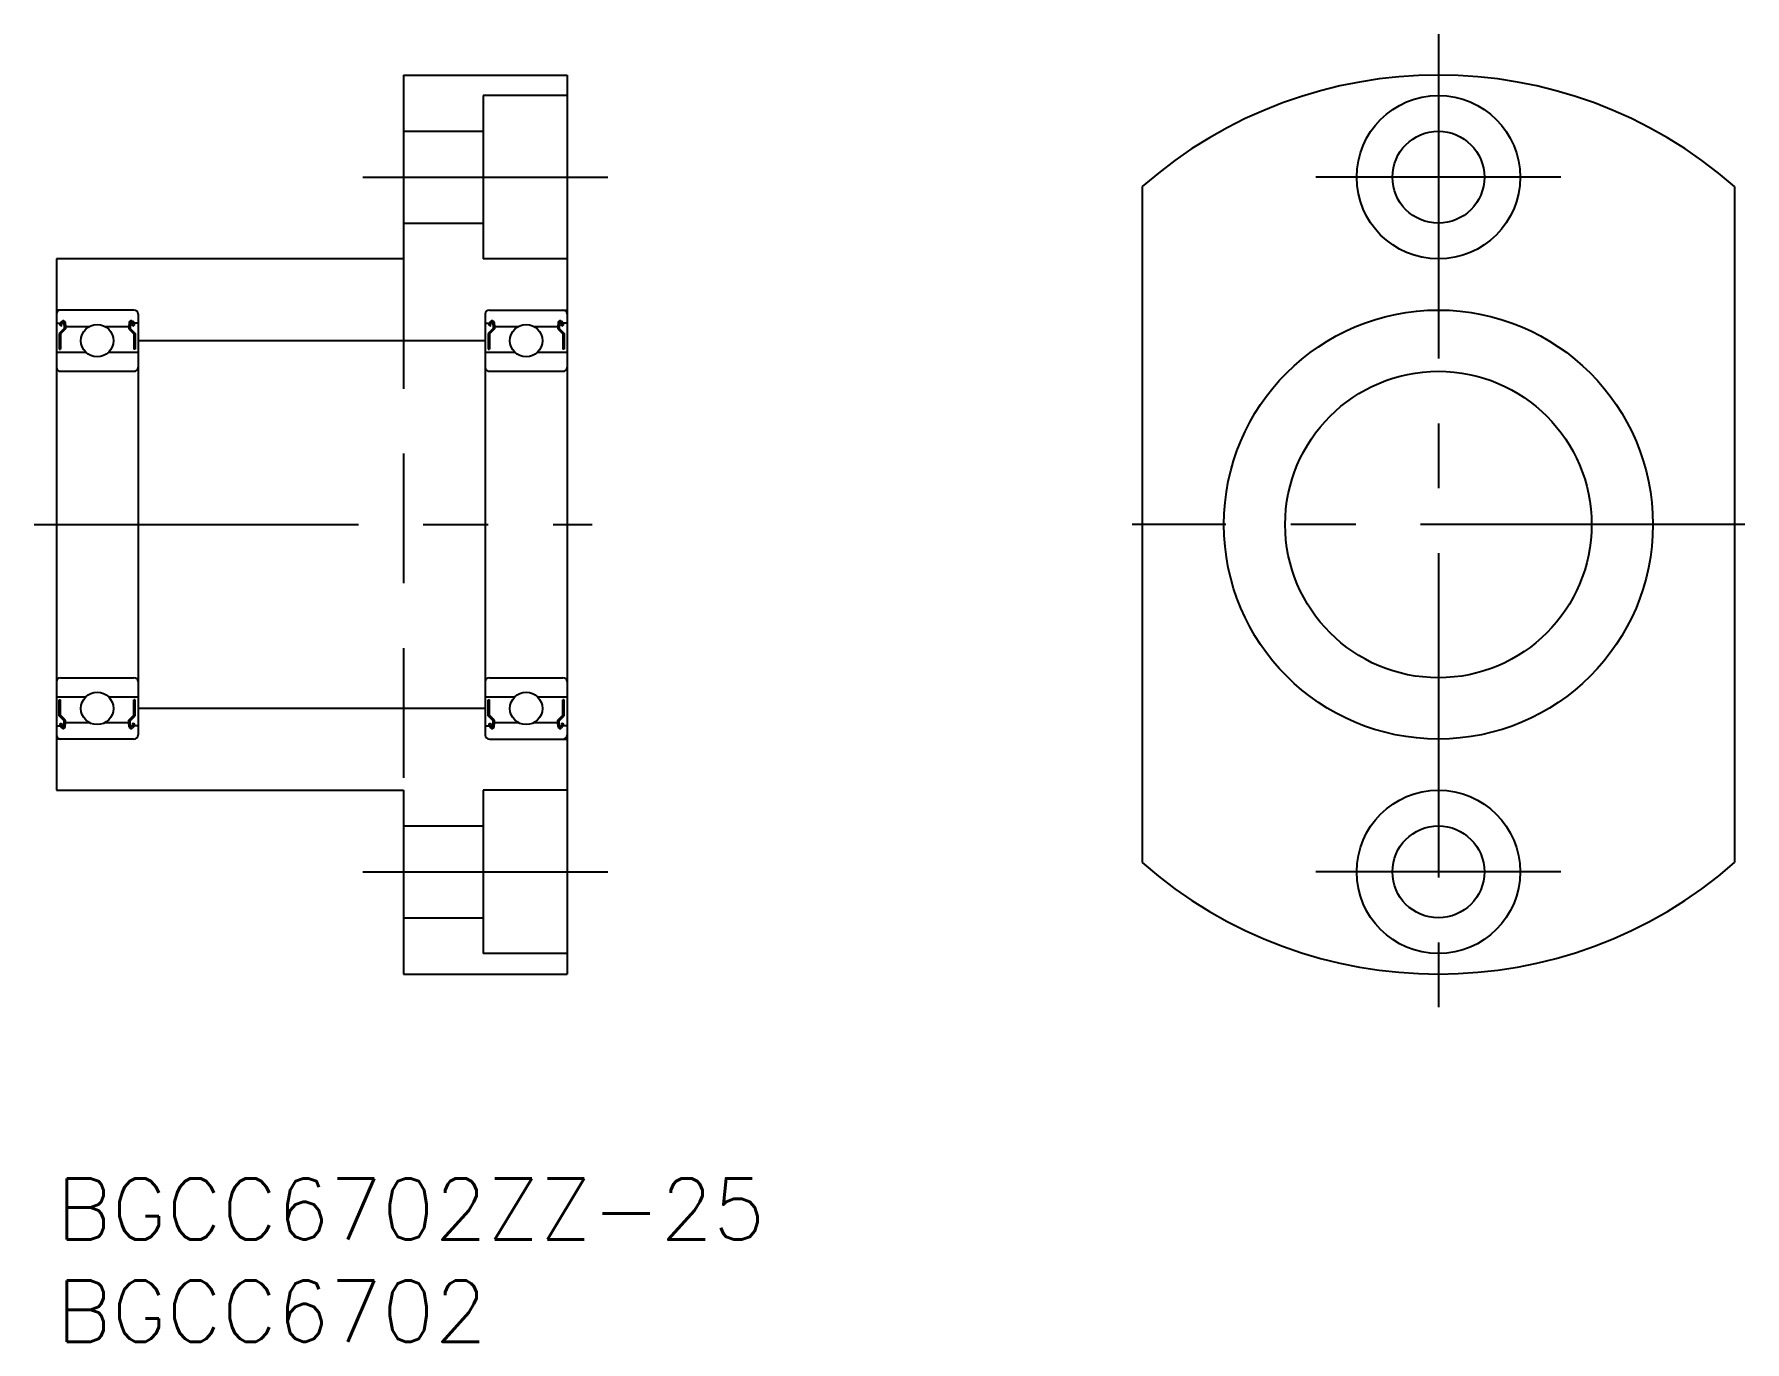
# Model space of a CAD drawing. Extents: x -1.1 to 82.7, y -8 to 56.
import ezdxf

# ---------------------------------------------------------------- set-up
doc = ezdxf.new("R2010")
doc.units = 0
doc.header["$LTSCALE"] = 0.5
doc.linetypes.add('CENTER', pattern=[50.8, 31.75, -6.35, 6.35, -6.35])
doc.linetypes.add('DASHED', pattern=[19.05, 12.7, -6.35])
for name, color, linetype in [('MSM_CENTER', 1, 'CENTER'), ('MSM_CONTINUOUS', 7, 'CONTINUOUS'), ('MSM_DASHED', 4, 'DASHED'), ('MSM_PART_NUMBER', 7, 'CONTINUOUS')]:
    doc.layers.add(name, color=color, linetype=linetype)
doc.styles.get("Standard").update_dxf_attribs({"font": 'txt.shx', "height": 3, "bigfont": 'bigfont.shx'})

msp = doc.modelspace()

# ---------------------------------------------------------------- linework, layer by layer
at = {"layer": 'MSM_CENTER'}
for p, q in [((67.66, 56), (67.66, 8)), ((15, 49), (27, 49)), ((73.66, 49), (61.66, 49)), ((-1.085, 32), (26.238, 32)), ((82.66, 32), (52.66, 32)), ((15, 15), (27, 15)), ((73.66, 15), (61.66, 15))]:
    msp.add_line(p, q, dxfattribs=at)
at = {"layer": 'MSM_CONTINUOUS'}
for p, q in [((17, 54), (25, 54)), ((17, 54), (17, 45)), ((25, 54), (25, 10)), ((20.9, 53), (20.9, 45)), ((25, 53), (20.9, 53)), ((17, 51.25), (20.9, 51.25)), ((53.16, 48.545), (53.16, 15.455)), ((82.16, 48.545), (82.16, 15.455)), ((17, 46.75), (20.9, 46.75)), ((17, 45), (0, 45)), ((0, 45), (0, 19)), ((25, 45), (20.9, 45)), ((3.8, 42.5), (0, 42.5)), ((0.182, 41.85), (0.264, 41.947)), ((0.232, 41.808), (0.314, 41.905)), ((0.371, 41.886), (0.385, 41.6)), ((0.436, 41.893), (0.453, 41.69)), ((3.564, 41.893), (3.547, 41.69)), ((3.629, 41.886), (3.615, 41.6)), ((3.768, 41.808), (3.686, 41.905)), ((3.818, 41.85), (3.736, 41.947)), ((4, 42.3), (4, 21.7)), ((21, 42.3), (21, 21.7)), ((21.182, 41.85), (21.264, 41.947)), ((21.2, 42.5), (25, 42.5)), ((21.232, 41.808), (21.314, 41.905)), ((21.371, 41.886), (21.385, 41.6)), ((21.436, 41.893), (21.453, 41.69)), ((24.564, 41.893), (24.547, 41.69)), ((24.629, 41.886), (24.615, 41.6)), ((24.768, 41.808), (24.686, 41.905)), ((24.818, 41.85), (24.736, 41.947)), ((0, 41.85), (0.182, 41.85)), ((0.033, 41.85), (0.182, 41.85)), ((0.385, 41.6), (0.141, 41.356)), ((0.141, 41.356), (0.141, 40.58)), ((0.24, 41.716), (0.19, 41.758)), ((0.45, 41.573), (0.206, 41.329)), ((0.206, 41.329), (0.206, 40.58)), ((0.282, 41.766), (0.232, 41.808)), ((0.24, 41.716), (0.282, 41.766)), ((0.45, 41.726), (0.45, 41.573)), ((0.453, 41.69), (1.607, 41.69)), ((2.393, 41.69), (3.547, 41.69)), ((3.55, 41.726), (3.55, 41.573)), ((3.55, 41.573), (3.794, 41.329)), ((3.615, 41.6), (3.859, 41.356)), ((3.718, 41.766), (3.768, 41.808)), ((3.76, 41.716), (3.718, 41.766)), ((3.76, 41.716), (3.81, 41.758)), ((3.794, 41.329), (3.794, 40.58)), ((3.967, 41.85), (3.818, 41.85)), ((4, 41.85), (3.818, 41.85)), ((3.859, 41.356), (3.859, 40.58)), ((21, 41.85), (21.182, 41.85)), ((21.033, 41.85), (21.182, 41.85)), ((21.385, 41.6), (21.141, 41.356)), ((21.141, 41.356), (21.141, 40.58)), ((21.24, 41.716), (21.19, 41.758)), ((21.45, 41.573), (21.206, 41.329)), ((21.206, 41.329), (21.206, 40.58)), ((21.282, 41.766), (21.232, 41.808)), ((21.24, 41.716), (21.282, 41.766)), ((21.45, 41.726), (21.45, 41.573)), ((21.453, 41.69), (22.607, 41.69)), ((23.393, 41.69), (24.547, 41.69)), ((24.55, 41.726), (24.55, 41.573)), ((24.55, 41.573), (24.794, 41.329)), ((24.615, 41.6), (24.859, 41.356)), ((24.718, 41.766), (24.768, 41.808)), ((24.76, 41.716), (24.718, 41.766)), ((24.76, 41.716), (24.81, 41.758)), ((24.794, 41.329), (24.794, 40.58)), ((24.967, 41.85), (24.818, 41.85)), ((25, 41.85), (24.818, 41.85)), ((24.859, 41.356), (24.859, 40.58)), ((0, 40.43), (1.447, 40.43)), ((0.141, 40.58), (0.206, 40.58)), ((2.553, 40.43), (4, 40.43)), ((3.859, 40.58), (3.794, 40.58)), ((21, 41), (4, 41)), ((21, 40.43), (22.447, 40.43)), ((21.141, 40.58), (21.206, 40.58)), ((23.553, 40.43), (25, 40.43)), ((24.859, 40.58), (24.794, 40.58)), ((0.2, 39.5), (3.8, 39.5)), ((21.2, 39.5), (24.8, 39.5)), ((0.2, 24.5), (3.8, 24.5)), ((21.2, 24.5), (24.8, 24.5)), ((0, 23.57), (1.447, 23.57)), ((2.553, 23.57), (4, 23.57)), ((21, 23.57), (22.447, 23.57)), ((23.553, 23.57), (25, 23.57)), ((0.141, 23.42), (0.206, 23.42)), ((0.141, 22.644), (0.141, 23.42)), ((0.385, 22.4), (0.141, 22.644)), ((0.206, 22.671), (0.206, 23.42)), ((0.45, 22.427), (0.206, 22.671)), ((3.55, 22.427), (3.794, 22.671)), ((3.615, 22.4), (3.859, 22.644)), ((3.794, 22.671), (3.794, 23.42)), ((3.859, 23.42), (3.794, 23.42)), ((3.859, 22.644), (3.859, 23.42)), ((21, 23), (4, 23)), ((21.141, 23.42), (21.206, 23.42)), ((21.141, 22.644), (21.141, 23.42)), ((21.385, 22.4), (21.141, 22.644)), ((21.206, 22.671), (21.206, 23.42)), ((21.45, 22.427), (21.206, 22.671)), ((24.55, 22.427), (24.794, 22.671)), ((24.615, 22.4), (24.859, 22.644)), ((24.794, 22.671), (24.794, 23.42)), ((24.859, 23.42), (24.794, 23.42)), ((24.859, 22.644), (24.859, 23.42)), ((0, 22.15), (0.182, 22.15)), ((0.033, 22.15), (0.182, 22.15)), ((0.182, 22.15), (0.264, 22.053)), ((0.24, 22.284), (0.19, 22.242)), ((0.282, 22.234), (0.232, 22.192)), ((0.232, 22.192), (0.314, 22.095)), ((0.24, 22.284), (0.282, 22.234)), ((0.371, 22.114), (0.385, 22.4)), ((0.436, 22.107), (0.453, 22.31)), ((0.45, 22.274), (0.45, 22.427)), ((0.453, 22.31), (1.607, 22.31)), ((2.393, 22.31), (3.547, 22.31)), ((3.564, 22.107), (3.547, 22.31)), ((3.55, 22.274), (3.55, 22.427)), ((3.629, 22.114), (3.615, 22.4)), ((3.768, 22.192), (3.686, 22.095)), ((3.76, 22.284), (3.718, 22.234)), ((3.718, 22.234), (3.768, 22.192)), ((3.818, 22.15), (3.736, 22.053)), ((3.76, 22.284), (3.81, 22.242)), ((4, 22.15), (3.818, 22.15)), ((3.967, 22.15), (3.818, 22.15)), ((21, 22.15), (21.182, 22.15)), ((21.033, 22.15), (21.182, 22.15)), ((21.182, 22.15), (21.264, 22.053)), ((21.24, 22.284), (21.19, 22.242)), ((21.282, 22.234), (21.232, 22.192)), ((21.232, 22.192), (21.314, 22.095)), ((21.24, 22.284), (21.282, 22.234)), ((21.371, 22.114), (21.385, 22.4)), ((21.436, 22.107), (21.453, 22.31)), ((21.45, 22.274), (21.45, 22.427)), ((21.453, 22.31), (22.607, 22.31)), ((23.393, 22.31), (24.547, 22.31)), ((24.564, 22.107), (24.547, 22.31)), ((24.55, 22.274), (24.55, 22.427)), ((24.629, 22.114), (24.615, 22.4)), ((24.768, 22.192), (24.686, 22.095)), ((24.76, 22.284), (24.718, 22.234)), ((24.718, 22.234), (24.768, 22.192)), ((24.818, 22.15), (24.736, 22.053)), ((24.76, 22.284), (24.81, 22.242)), ((25, 22.15), (24.818, 22.15)), ((24.967, 22.15), (24.818, 22.15)), ((3.8, 21.5), (0, 21.5)), ((21.2, 21.5), (25, 21.5)), ((0, 19), (17, 19)), ((17, 19), (17, 10)), ((20.9, 19), (20.9, 11)), ((25, 19), (20.9, 19)), ((17, 17.25), (20.9, 17.25)), ((17, 12.75), (20.9, 12.75)), ((25, 11), (20.9, 11)), ((17, 10), (25, 10))]:
    msp.add_line(p, q, dxfattribs=at)
for centre, radius in [((67.66, 49), 4), ((67.66, 49), 2.25), ((67.66, 32), 10.5), ((2, 41), 0.794), ((23, 41), 0.794), ((67.66, 32), 7.5), ((2, 23), 0.794), ((23, 23), 0.794), ((67.66, 15), 4), ((67.66, 15), 2.25)]:
    msp.add_circle(centre, radius, dxfattribs=at)
for centre, radius, start, end in [((67.66, 32), 22, 48.76942, 131.23058), ((0.2, 42.3), 0.2, 90, 180), ((0.338, 41.884), 0.0977, 4.99676, 140.00022), ((0.339, 41.884), 0.0326, 2.81982, 140.00331), ((3.662, 41.884), 0.0977, 39.99978, 175.00324), ((3.661, 41.884), 0.0326, 39.99669, 177.18018), ((3.8, 42.3), 0.2, 0, 90), ((21.2, 42.3), 0.2, 90, 180), ((21.338, 41.884), 0.0977, 4.99676, 140.00022), ((21.339, 41.884), 0.0326, 2.81982, 140.00331), ((24.662, 41.884), 0.0977, 39.99978, 175.00324), ((24.661, 41.884), 0.0326, 39.99669, 177.18018), ((24.8, 42.3), 0.2, 0, 90), ((0.232, 41.808), 0.0651, 140.00022, 230.08482), ((3.768, 41.808), 0.0651, 309.91518, 39.99978), ((21.232, 41.808), 0.0651, 140.00022, 230.08482), ((24.768, 41.808), 0.0651, 309.91518, 39.99978), ((0.2, 39.7), 0.2, 180, 270), ((3.8, 39.7), 0.2, 270, 0), ((21.2, 39.7), 0.2, 180, 270), ((24.8, 39.7), 0.2, 270, 0), ((0.2, 24.3), 0.2, 90, 180), ((3.8, 24.3), 0.2, 0, 90), ((21.2, 24.3), 0.2, 90, 180), ((24.8, 24.3), 0.2, 0, 90), ((0.232, 22.192), 0.0651, 129.91518, 219.99978), ((0.338, 22.116), 0.0977, 219.99978, 355.00324), ((0.339, 22.116), 0.0326, 219.99669, 357.18018), ((3.662, 22.116), 0.0977, 184.99676, 320.00022), ((3.661, 22.116), 0.0326, 182.81982, 320.00331), ((3.768, 22.192), 0.0651, 320.00022, 50.08482), ((21.232, 22.192), 0.0651, 129.91518, 219.99978), ((21.338, 22.116), 0.0977, 219.99978, 355.00324), ((21.339, 22.116), 0.0326, 219.99669, 357.18018), ((24.662, 22.116), 0.0977, 184.99676, 320.00022), ((24.661, 22.116), 0.0326, 182.81982, 320.00331), ((24.768, 22.192), 0.0651, 320.00022, 50.08482), ((0.2, 21.7), 0.2, 180, 270), ((3.8, 21.7), 0.2, 270, 0), ((21.2, 21.7), 0.2, 180, 270), ((24.8, 21.7), 0.2, 270, 0), ((67.66, 32), 22, 228.76942, 311.23058)]:
    msp.add_arc(centre, radius, start, end, dxfattribs=at)
at = {"layer": 'MSM_DASHED'}
msp.add_line((17, 45), (17, 19), dxfattribs=at)

# ---------------------------------------------------------------- texts
at = {"layer": 'MSM_PART_NUMBER'}
for s, p in [('BGCC6702ZZ-25', (0, -3)), ('BGCC6702', (0, -8))]:
    msp.add_text(s, height=3, dxfattribs=at).set_placement(p)

doc.saveas('drawing.dxf')
